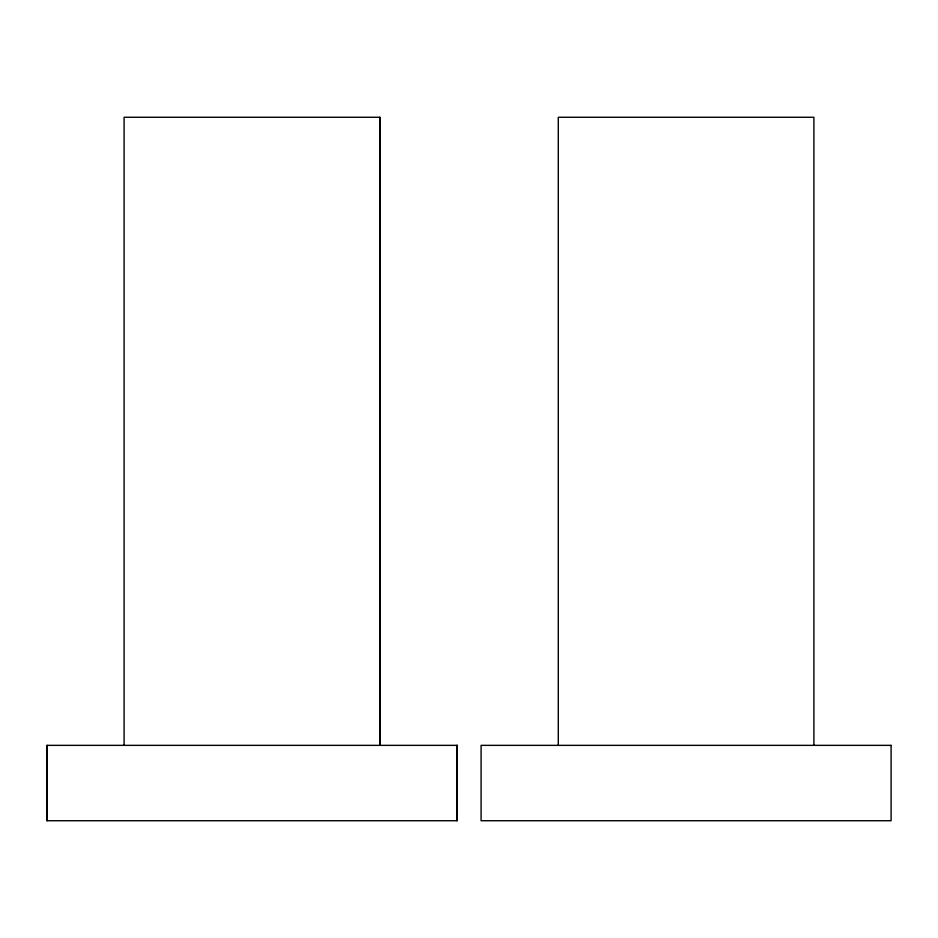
<?xml version="1.0" encoding="UTF-8"?>
<svg xmlns="http://www.w3.org/2000/svg" width="938" height="938" viewBox="0 0 938 938"><rect width="100%" height="100%" fill="white"/><g stroke="black" fill="none" stroke-linecap="round" stroke-linejoin="round"><path stroke-width="1.41" d="M813.903 745.358L813.903 117.273L558.286 117.273L558.286 745.358M456.912 745.358L456.912 820.727M380.031 745.358L380.031 117.273L124.097 117.273L124.097 745.358M379.714 117.273L379.714 745.358M47.217 745.358L47.217 820.727M457.228 745.358L46.9 745.358L46.9 820.727L457.228 820.727L457.228 745.358M891.1 745.358L481.088 745.358L481.088 820.727L891.1 820.727L891.1 745.358"/></g></svg>
